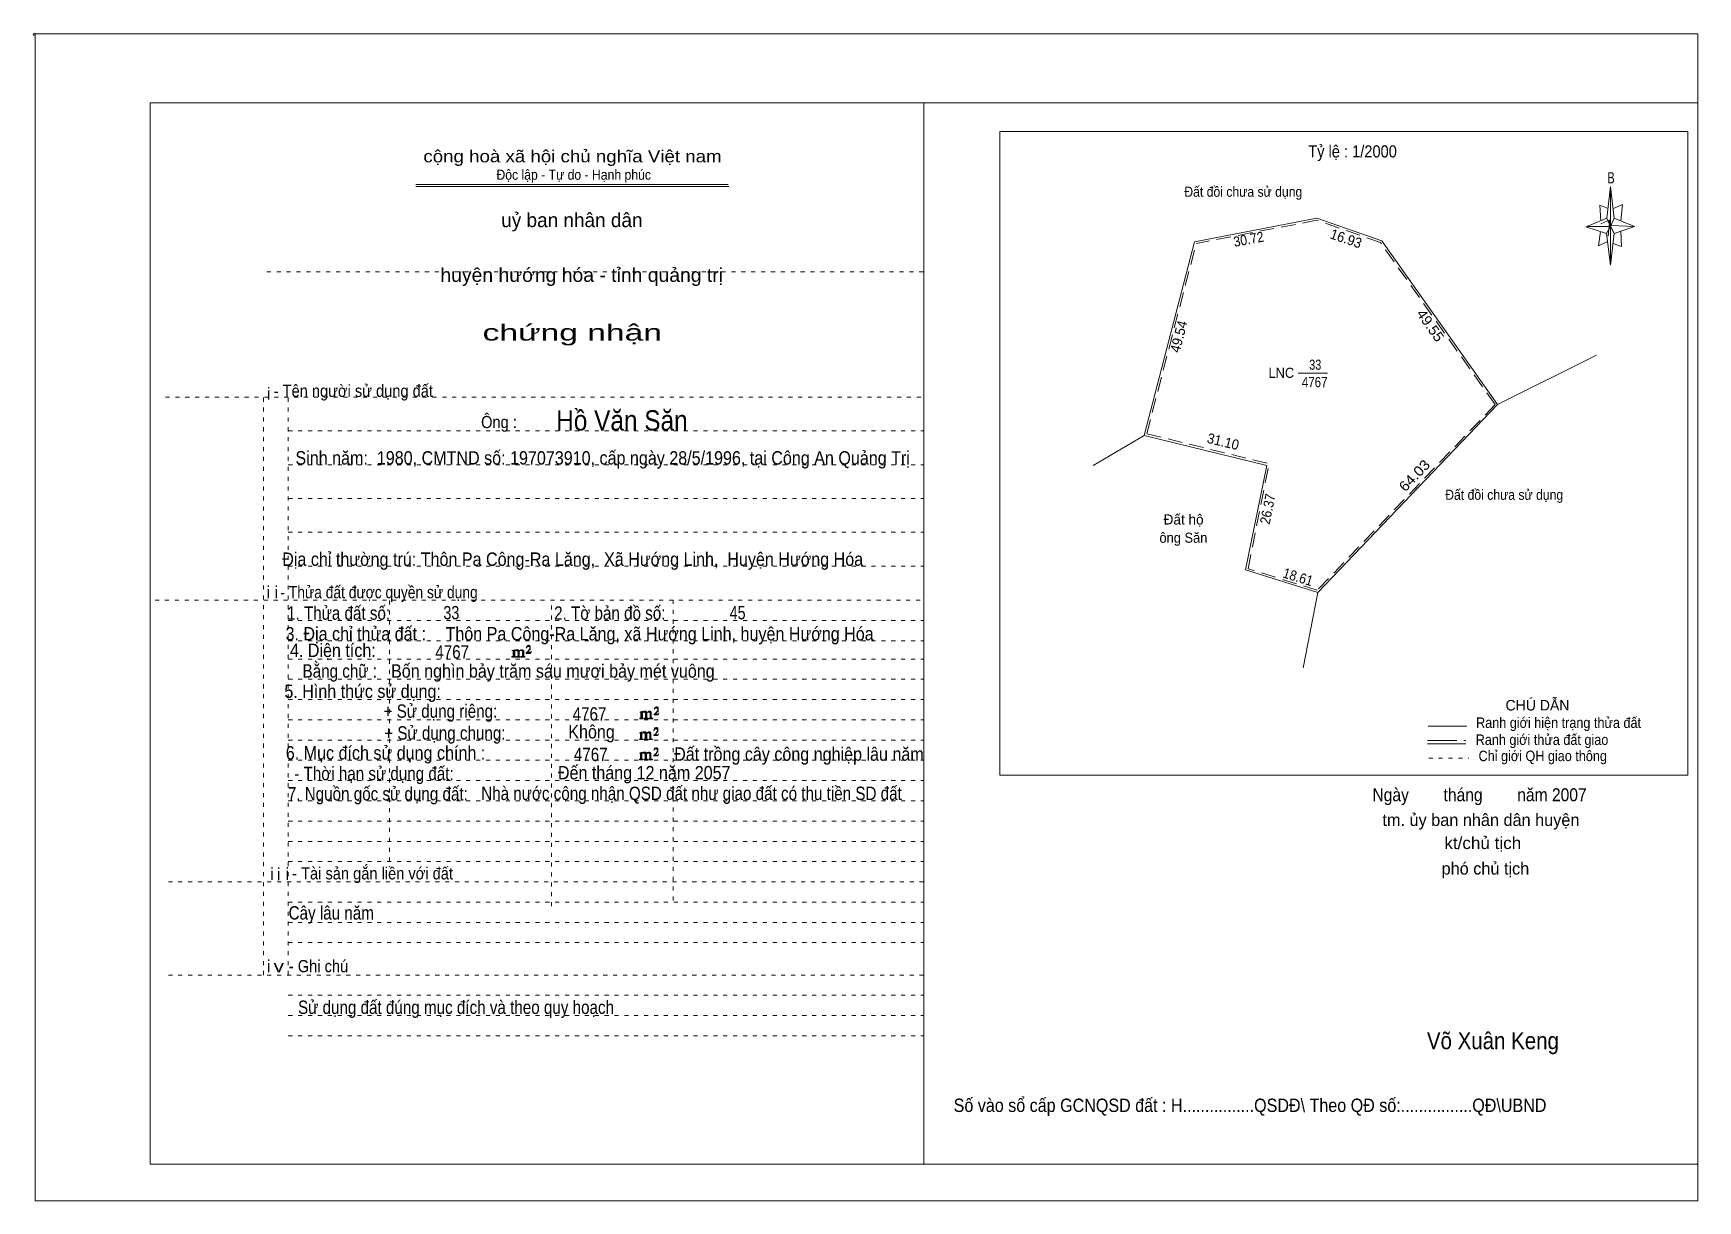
# Model space of a CAD drawing. Header units: centimetres. Extents: x -1.6 to 39.5, y -3.3 to 25.5.
import ezdxf
from ezdxf.enums import TextEntityAlignment as Align

# ---------------------------------------------------------------- set-up
doc = ezdxf.new("R2010")
doc.units = ezdxf.units.CM
doc.header["$LTSCALE"] = 0.12
for name, pattern in [('DOTTED', [1.5, 0.3, -1.2]), ('LONG_DASHED', [7.5, 6, -1.5]), ('MEDIUM_DASHED', [4.5, 3, -1.5])]:
    doc.linetypes.add(name, pattern=pattern)
for name, color, linetype, lineweight in [('1', 7, 'DOTTED', 13), ('10', 7, 'Continuous', 13), ('33', 7, 'LONG_DASHED', 13), ('4', 7, 'Continuous', 13), ('5', 7, 'Continuous', 13), ('50', 7, 'Continuous', 13)]:
    doc.layers.add(name, color=color, linetype=linetype, lineweight=lineweight)
doc.layers.add('30', color=7, linetype='Continuous')

msp = doc.modelspace()

# ---------------------------------------------------------------- hatches: boundary and pattern name
at = {"layer": '50'}
for points in [[(10.27, 10.13), (10.27, 10.12), (10.27, 10.11), (10.25, 10.11), (10.24, 10.11), (10.24, 10.1), (10.33, 10.1), (10.33, 10.11), (10.32, 10.11), (10.31, 10.11), (10.31, 10.12), (10.31, 10.13), (10.31, 10.24), (10.31, 10.25), (10.32, 10.26), (10.34, 10.26), (10.35, 10.26), (10.36, 10.26), (10.37, 10.25), (10.39, 10.22), (10.39, 10.13), (10.37, 10.12), (10.37, 10.11), (10.36, 10.11), (10.35, 10.11), (10.35, 10.1), (10.44, 10.1), (10.44, 10.11), (10.43, 10.11), (10.42, 10.11), (10.42, 10.12), (10.42, 10.13), (10.42, 10.24), (10.44, 10.26), (10.45, 10.26), (10.46, 10.26), (10.49, 10.26), (10.49, 10.25), (10.5, 10.24), (10.5, 10.22), (10.5, 10.13), (10.5, 10.12), (10.49, 10.11), (10.49, 10.11), (10.47, 10.11), (10.47, 10.1), (10.56, 10.1), (10.56, 10.11), (10.55, 10.11), (10.54, 10.11), (10.53, 10.12), (10.53, 10.13), (10.53, 10.2), (10.53, 10.25), (10.53, 10.26), (10.52, 10.27), (10.5, 10.28), (10.47, 10.28), (10.46, 10.28), (10.44, 10.27), (10.41, 10.25), (10.41, 10.26), (10.4, 10.28), (10.39, 10.28), (10.37, 10.28), (10.35, 10.28), (10.34, 10.28), (10.32, 10.26), (10.31, 10.26), (10.31, 10.25), (10.31, 10.25), (10.31, 10.26), (10.31, 10.28), (10.24, 10.26), (10.24, 10.26), (10.25, 10.26), (10.27, 10.25), (10.27, 10.24), (10.27, 10.23)], [(10.69, 10.19), (10.72, 10.24), (10.72, 10.24), (10.71, 10.22), (10.69, 10.22), (10.68, 10.22), (10.63, 10.22), (10.66, 10.26), (10.67, 10.27), (10.69, 10.28), (10.69, 10.3), (10.69, 10.32), (10.69, 10.34), (10.69, 10.35), (10.69, 10.37), (10.68, 10.38), (10.67, 10.38), (10.66, 10.39), (10.65, 10.39), (10.63, 10.38), (10.63, 10.38), (10.62, 10.37), (10.61, 10.35), (10.59, 10.33), (10.61, 10.33), (10.61, 10.35), (10.62, 10.35), (10.63, 10.36), (10.65, 10.36), (10.66, 10.36), (10.67, 10.35), (10.68, 10.35), (10.68, 10.32), (10.68, 10.3), (10.66, 10.28), (10.66, 10.26), (10.65, 10.25), (10.59, 10.2), (10.59, 10.19)], [(13.42, 8.61), (13.42, 8.6), (13.42, 8.59), (13.41, 8.59), (13.4, 8.59), (13.4, 8.57), (13.48, 8.57), (13.48, 8.59), (13.47, 8.59), (13.46, 8.59), (13.46, 8.6), (13.46, 8.61), (13.46, 8.72), (13.46, 8.73), (13.47, 8.74), (13.5, 8.74), (13.51, 8.74), (13.52, 8.74), (13.53, 8.73), (13.54, 8.69), (13.54, 8.61), (13.53, 8.6), (13.53, 8.59), (13.52, 8.59), (13.51, 8.59), (13.51, 8.57), (13.6, 8.57), (13.6, 8.59), (13.58, 8.59), (13.57, 8.59), (13.57, 8.6), (13.57, 8.61), (13.57, 8.72), (13.6, 8.74), (13.61, 8.74), (13.62, 8.74), (13.64, 8.74), (13.64, 8.73), (13.65, 8.72), (13.65, 8.69), (13.65, 8.61), (13.65, 8.6), (13.64, 8.59), (13.64, 8.59), (13.63, 8.59), (13.63, 8.57), (13.72, 8.57), (13.72, 8.59), (13.7, 8.59), (13.69, 8.59), (13.68, 8.6), (13.68, 8.61), (13.68, 8.68), (13.68, 8.73), (13.68, 8.74), (13.67, 8.75), (13.65, 8.76), (13.63, 8.76), (13.62, 8.76), (13.6, 8.75), (13.56, 8.73), (13.56, 8.74), (13.55, 8.76), (13.54, 8.76), (13.53, 8.76), (13.51, 8.76), (13.5, 8.76), (13.47, 8.74), (13.46, 8.74), (13.46, 8.73), (13.46, 8.73), (13.46, 8.74), (13.46, 8.76), (13.4, 8.74), (13.4, 8.74), (13.41, 8.74), (13.42, 8.73), (13.42, 8.72), (13.42, 8.71)], [(13.85, 8.67), (13.87, 8.72), (13.87, 8.72), (13.86, 8.69), (13.85, 8.69), (13.84, 8.69), (13.78, 8.69), (13.82, 8.74), (13.83, 8.75), (13.85, 8.76), (13.85, 8.78), (13.85, 8.79), (13.85, 8.82), (13.85, 8.83), (13.85, 8.85), (13.84, 8.86), (13.83, 8.86), (13.82, 8.87), (13.8, 8.87), (13.78, 8.86), (13.78, 8.86), (13.77, 8.85), (13.76, 8.83), (13.75, 8.81), (13.76, 8.81), (13.76, 8.83), (13.77, 8.83), (13.78, 8.84), (13.8, 8.84), (13.82, 8.84), (13.83, 8.83), (13.84, 8.83), (13.84, 8.79), (13.84, 8.78), (13.82, 8.76), (13.82, 8.74), (13.8, 8.73), (13.75, 8.68), (13.75, 8.67)], [(13.41, 8.09), (13.41, 8.08), (13.41, 8.07), (13.4, 8.07), (13.39, 8.07), (13.39, 8.06), (13.48, 8.06), (13.48, 8.07), (13.47, 8.07), (13.45, 8.07), (13.45, 8.08), (13.45, 8.09), (13.45, 8.2), (13.45, 8.21), (13.47, 8.23), (13.49, 8.23), (13.5, 8.23), (13.51, 8.23), (13.52, 8.21), (13.53, 8.18), (13.53, 8.09), (13.52, 8.08), (13.52, 8.07), (13.51, 8.07), (13.5, 8.07), (13.5, 8.06), (13.59, 8.06), (13.59, 8.07), (13.58, 8.07), (13.57, 8.07), (13.57, 8.08), (13.57, 8.09), (13.57, 8.2), (13.59, 8.23), (13.6, 8.23), (13.61, 8.23), (13.63, 8.23), (13.63, 8.21), (13.64, 8.2), (13.64, 8.18), (13.64, 8.09), (13.64, 8.08), (13.63, 8.07), (13.63, 8.07), (13.62, 8.07), (13.62, 8.06), (13.71, 8.06), (13.71, 8.07), (13.7, 8.07), (13.69, 8.07), (13.67, 8.08), (13.67, 8.09), (13.67, 8.17), (13.67, 8.21), (13.67, 8.23), (13.66, 8.24), (13.64, 8.25), (13.62, 8.25), (13.61, 8.25), (13.59, 8.24), (13.55, 8.21), (13.55, 8.23), (13.54, 8.25), (13.53, 8.25), (13.52, 8.25), (13.5, 8.25), (13.49, 8.25), (13.47, 8.23), (13.45, 8.23), (13.45, 8.21), (13.45, 8.21), (13.45, 8.23), (13.45, 8.25), (13.39, 8.23), (13.39, 8.23), (13.4, 8.23), (13.41, 8.21), (13.41, 8.2), (13.41, 8.19)], [(13.84, 8.16), (13.86, 8.2), (13.86, 8.2), (13.85, 8.18), (13.84, 8.18), (13.83, 8.18), (13.77, 8.18), (13.81, 8.23), (13.82, 8.24), (13.84, 8.25), (13.84, 8.27), (13.84, 8.28), (13.84, 8.3), (13.84, 8.31), (13.84, 8.34), (13.83, 8.35), (13.82, 8.35), (13.81, 8.36), (13.8, 8.36), (13.77, 8.35), (13.77, 8.35), (13.76, 8.34), (13.75, 8.31), (13.74, 8.29), (13.75, 8.29), (13.75, 8.31), (13.76, 8.31), (13.77, 8.33), (13.8, 8.33), (13.81, 8.33), (13.82, 8.31), (13.83, 8.31), (13.83, 8.28), (13.83, 8.27), (13.81, 8.25), (13.81, 8.23), (13.8, 8.21), (13.74, 8.17), (13.74, 8.16)], [(13.84, 7.66), (13.86, 7.71), (13.86, 7.71), (13.85, 7.68), (13.84, 7.68), (13.83, 7.68), (13.77, 7.68), (13.81, 7.73), (13.82, 7.74), (13.84, 7.75), (13.84, 7.77), (13.84, 7.78), (13.84, 7.81), (13.84, 7.82), (13.84, 7.84), (13.83, 7.85), (13.82, 7.85), (13.81, 7.86), (13.79, 7.86), (13.77, 7.85), (13.77, 7.85), (13.76, 7.84), (13.75, 7.82), (13.74, 7.8), (13.75, 7.8), (13.75, 7.82), (13.76, 7.82), (13.77, 7.83), (13.79, 7.83), (13.81, 7.83), (13.82, 7.82), (13.83, 7.82), (13.83, 7.78), (13.83, 7.77), (13.81, 7.75), (13.81, 7.73), (13.79, 7.72), (13.74, 7.67), (13.74, 7.66)], [(13.41, 7.6), (13.41, 7.59), (13.41, 7.58), (13.4, 7.58), (13.39, 7.58), (13.39, 7.56), (13.47, 7.56), (13.47, 7.58), (13.46, 7.58), (13.45, 7.58), (13.45, 7.59), (13.45, 7.6), (13.45, 7.71), (13.45, 7.72), (13.46, 7.73), (13.49, 7.73), (13.5, 7.73), (13.51, 7.73), (13.52, 7.72), (13.53, 7.68), (13.53, 7.6), (13.52, 7.59), (13.52, 7.58), (13.51, 7.58), (13.5, 7.58), (13.5, 7.56), (13.59, 7.56), (13.59, 7.58), (13.57, 7.58), (13.56, 7.58), (13.56, 7.59), (13.56, 7.6), (13.56, 7.71), (13.59, 7.73), (13.6, 7.73), (13.61, 7.73), (13.63, 7.73), (13.63, 7.72), (13.64, 7.71), (13.64, 7.68), (13.64, 7.6), (13.64, 7.59), (13.63, 7.58), (13.63, 7.58), (13.62, 7.58), (13.62, 7.56), (13.71, 7.56), (13.71, 7.58), (13.69, 7.58), (13.68, 7.58), (13.67, 7.59), (13.67, 7.6), (13.67, 7.67), (13.67, 7.72), (13.67, 7.73), (13.66, 7.74), (13.64, 7.75), (13.62, 7.75), (13.61, 7.75), (13.59, 7.74), (13.55, 7.72), (13.55, 7.73), (13.54, 7.75), (13.53, 7.75), (13.52, 7.75), (13.5, 7.75), (13.49, 7.75), (13.46, 7.73), (13.45, 7.73), (13.45, 7.72), (13.45, 7.72), (13.45, 7.73), (13.45, 7.75), (13.39, 7.73), (13.39, 7.73), (13.4, 7.73), (13.41, 7.72), (13.41, 7.71), (13.41, 7.7)]]:
    msp.add_hatch(color=256, dxfattribs=at).paths.add_polyline_path(points)

# ---------------------------------------------------------------- linework, layer by layer
at = {"layer": '1', "linetype": 'Continuous'}
for p, q in [((1.31, -2.42), (1.31, 23.78)), ((1.31, 23.78), (39.51, 23.78)), ((20.41, -2.42), (20.41, 23.78)), ((39.51, -2.42), (39.51, 23.78)), ((7.87, 21.76), (15.58, 21.76)), ((7.87, 21.71), (15.59, 21.71)), ((37.26, 20.55), (36.75, 20.72)), ((1.31, -2.42), (39.51, -2.42))]:
    msp.add_line(p, q, dxfattribs=at)
at = {"layer": '1'}
for p, q in [((4.19, 19.61), (20.41, 19.61)), ((1.69, 16.51), (20.41, 16.51)), ((4.11, 2.25), (4.11, 16.51)), ((4.72, 2.25), (4.72, 16.51)), ((4.72, 15.68), (20.41, 15.68)), ((4.72, 14.84), (20.41, 14.84)), ((4.72, 14.01), (20.41, 14.01)), ((4.72, 13.18), (20.41, 13.18)), ((4.72, 12.34), (20.41, 12.34)), ((1.43, 11.5), (20.41, 11.5)), ((7.22, 5.05), (7.22, 11.5)), ((11.22, 3.95), (11.22, 11.5)), ((14.22, 4.09), (14.22, 11.5)), ((4.72, 11), (20.41, 11)), ((4.72, 10.5), (20.41, 10.5)), ((4.72, 10.05), (20.41, 10.05)), ((4.72, 9.55), (20.41, 9.55)), ((4.72, 9.05), (20.41, 9.05)), ((4.72, 8.55), (20.41, 8.55)), ((4.72, 8.05), (20.41, 8.05)), ((4.72, 7.55), (20.41, 7.55)), ((4.72, 7.05), (20.41, 7.05)), ((4.72, 6.55), (20.41, 6.55)), ((4.72, 6.05), (20.41, 6.05)), ((4.72, 5.55), (20.41, 5.55)), ((4.72, 5.05), (20.41, 5.05)), ((1.76, 4.55), (20.41, 4.55)), ((4.72, 4.05), (20.41, 4.05)), ((4.72, 3.55), (20.41, 3.55)), ((4.72, 3.05), (20.41, 3.05)), ((1.76, 2.25), (20.41, 2.25)), ((4.72, 1.75), (20.41, 1.75)), ((4.72, 1.25), (20.41, 1.25)), ((4.72, 0.75), (20.41, 0.75))]:
    msp.add_line(p, q, dxfattribs=at)
at = {"layer": '1', "linetype": 'Continuous'}
msp.add_lwpolyline([(-1.53, -3.32), (39.51, -3.32), (39.51, 25.48), (-1.53, 25.48)], close=True, dxfattribs=at)
msp.add_lwpolyline([(37.27, 20.35), (37.06, 20.25), (37.11, 20.6)], dxfattribs=at)
at = {"layer": '10'}
for p, q in [((25.85, 15.57), (27.09, 20.35)), ((34.57, 16.33), (37.01, 17.55)), ((34.57, 16.33), (30.13, 11.69)), ((24.59, 14.83), (25.85, 15.57)), ((25.85, 15.57), (28.87, 14.83)), ((30.13, 11.69), (29.77, 9.83))]:
    msp.add_line(p, q, dxfattribs=at)
at = {"layer": '10', "linetype": 'MEDIUM_DASHED'}
for p, q in [((25.91, 15.61), (27.13, 20.31)), ((34.51, 16.33), (30.12, 11.75)), ((25.91, 15.61), (28.93, 14.87))]:
    msp.add_line(p, q, dxfattribs=at)
at = {"layer": '10'}
for points in [[(34.57, 16.33), (31.71, 20.37), (30.11, 20.93), (27.09, 20.35)], [(30.13, 11.69), (28.35, 12.25), (28.87, 14.83)]]:
    msp.add_lwpolyline(points, dxfattribs=at)
at = {"layer": '10', "linetype": 'MEDIUM_DASHED'}
for points in [[(34.51, 16.33), (31.68, 20.33), (30.11, 20.88), (27.13, 20.31)], [(30.12, 11.75), (28.41, 12.28), (28.93, 14.87)]]:
    msp.add_lwpolyline(points, dxfattribs=at)
at = {"layer": '33'}
msp.add_line((29.65, 17.11), (30.48, 17.11), dxfattribs=at)
at = {"layer": '4'}
for p, q in [((32.86, 8.39), (33.81, 8.39)), ((32.84, 7.96), (33.79, 7.96))]:
    msp.add_line(p, q, dxfattribs=at)
at = {"layer": '4', "linetype": 'LONG_DASHED'}
msp.add_line((32.84, 8.04), (33.79, 8.04), dxfattribs=at)
at = {"layer": '4', "linetype": 'DOTTED'}
msp.add_line((32.87, 7.6), (33.86, 7.6), dxfattribs=at)
at = {"layer": '4'}
msp.add_lwpolyline([(22.28, 23.07), (39.27, 23.07), (39.27, 7.18), (22.28, 7.18)], close=True, dxfattribs=at)
msp.add_circle((-1.55, 25.47), 0.025, dxfattribs=at)
at = {"layer": '5'}
for p, q in [((37.27, 20.93), (37.36, 21.71)), ((37.45, 20.55), (37.36, 19.77)), ((37.45, 20.93), (37.95, 20.73)), ((37.61, 20.61), (37.63, 20.23)), ((37.63, 20.23), (37.42, 20.31))]:
    msp.add_line(p, q, dxfattribs=at)
for points in [[(37.36, 21.71), (37.45, 20.93), (37.36, 20.73)], [(37.36, 20.73), (36.77, 20.73), (37.27, 20.93), (37.45, 20.55), (37.95, 20.73), (37.36, 20.75)], [(37.36, 20.73), (37.36, 19.77), (37.26, 20.55)]]:
    msp.add_lwpolyline(points, close=True, dxfattribs=at)
for points in [[(37.3, 21.17), (37.09, 21.25), (37.12, 20.87)], [(37.43, 21.17), (37.65, 21.27), (37.61, 20.87)], [(37.36, 20.73), (37.27, 20.93), (36.77, 20.73)], [(37.12, 20.79), (37.34, 20.89), (37.3, 20.49)], [(37.36, 20.73), (37.45, 20.55), (37.95, 20.73)]]:
    msp.add_lwpolyline(points, dxfattribs=at)
at = {"layer": '50'}
for points in [[(10.27, 10.13), (10.27, 10.12), (10.27, 10.11), (10.25, 10.11), (10.24, 10.11), (10.24, 10.1), (10.33, 10.1), (10.33, 10.11), (10.32, 10.11), (10.31, 10.11), (10.31, 10.12), (10.31, 10.13), (10.31, 10.24), (10.31, 10.25), (10.32, 10.26), (10.34, 10.26), (10.35, 10.26), (10.36, 10.26), (10.37, 10.25), (10.39, 10.22), (10.39, 10.13), (10.37, 10.12), (10.37, 10.11), (10.36, 10.11), (10.35, 10.11), (10.35, 10.1), (10.44, 10.1), (10.44, 10.11), (10.43, 10.11), (10.42, 10.11), (10.42, 10.12), (10.42, 10.13), (10.42, 10.24), (10.44, 10.26), (10.45, 10.26), (10.46, 10.26), (10.49, 10.26), (10.49, 10.25), (10.5, 10.24), (10.5, 10.22), (10.5, 10.13), (10.5, 10.12), (10.49, 10.11), (10.49, 10.11), (10.47, 10.11), (10.47, 10.1), (10.56, 10.1), (10.56, 10.11), (10.55, 10.11), (10.54, 10.11), (10.53, 10.12), (10.53, 10.13), (10.53, 10.2), (10.53, 10.25), (10.53, 10.26), (10.52, 10.27), (10.5, 10.28), (10.47, 10.28), (10.46, 10.28), (10.44, 10.27), (10.41, 10.25), (10.41, 10.26), (10.4, 10.28), (10.39, 10.28), (10.37, 10.28), (10.35, 10.28), (10.34, 10.28), (10.32, 10.26), (10.31, 10.26), (10.31, 10.25), (10.31, 10.25), (10.31, 10.26), (10.31, 10.28), (10.24, 10.26), (10.24, 10.26), (10.25, 10.26), (10.27, 10.25), (10.27, 10.24), (10.27, 10.23)], [(10.69, 10.19), (10.72, 10.24), (10.72, 10.24), (10.71, 10.22), (10.69, 10.22), (10.68, 10.22), (10.63, 10.22), (10.66, 10.26), (10.67, 10.27), (10.69, 10.28), (10.69, 10.3), (10.69, 10.32), (10.69, 10.34), (10.69, 10.35), (10.69, 10.37), (10.68, 10.38), (10.67, 10.38), (10.66, 10.39), (10.65, 10.39), (10.63, 10.38), (10.63, 10.38), (10.62, 10.37), (10.61, 10.35), (10.59, 10.33), (10.61, 10.33), (10.61, 10.35), (10.62, 10.35), (10.63, 10.36), (10.65, 10.36), (10.66, 10.36), (10.67, 10.35), (10.68, 10.35), (10.68, 10.32), (10.68, 10.3), (10.66, 10.28), (10.66, 10.26), (10.65, 10.25), (10.59, 10.2), (10.59, 10.19)], [(13.42, 8.61), (13.42, 8.6), (13.42, 8.59), (13.41, 8.59), (13.4, 8.59), (13.4, 8.57), (13.48, 8.57), (13.48, 8.59), (13.47, 8.59), (13.46, 8.59), (13.46, 8.6), (13.46, 8.61), (13.46, 8.72), (13.46, 8.73), (13.47, 8.74), (13.5, 8.74), (13.51, 8.74), (13.52, 8.74), (13.53, 8.73), (13.54, 8.69), (13.54, 8.61), (13.53, 8.6), (13.53, 8.59), (13.52, 8.59), (13.51, 8.59), (13.51, 8.57), (13.6, 8.57), (13.6, 8.59), (13.58, 8.59), (13.57, 8.59), (13.57, 8.6), (13.57, 8.61), (13.57, 8.72), (13.6, 8.74), (13.61, 8.74), (13.62, 8.74), (13.64, 8.74), (13.64, 8.73), (13.65, 8.72), (13.65, 8.69), (13.65, 8.61), (13.65, 8.6), (13.64, 8.59), (13.64, 8.59), (13.63, 8.59), (13.63, 8.57), (13.72, 8.57), (13.72, 8.59), (13.7, 8.59), (13.69, 8.59), (13.68, 8.6), (13.68, 8.61), (13.68, 8.68), (13.68, 8.73), (13.68, 8.74), (13.67, 8.75), (13.65, 8.76), (13.63, 8.76), (13.62, 8.76), (13.6, 8.75), (13.56, 8.73), (13.56, 8.74), (13.55, 8.76), (13.54, 8.76), (13.53, 8.76), (13.51, 8.76), (13.5, 8.76), (13.47, 8.74), (13.46, 8.74), (13.46, 8.73), (13.46, 8.73), (13.46, 8.74), (13.46, 8.76), (13.4, 8.74), (13.4, 8.74), (13.41, 8.74), (13.42, 8.73), (13.42, 8.72), (13.42, 8.71)], [(13.85, 8.67), (13.87, 8.72), (13.87, 8.72), (13.86, 8.69), (13.85, 8.69), (13.84, 8.69), (13.78, 8.69), (13.82, 8.74), (13.83, 8.75), (13.85, 8.76), (13.85, 8.78), (13.85, 8.79), (13.85, 8.82), (13.85, 8.83), (13.85, 8.85), (13.84, 8.86), (13.83, 8.86), (13.82, 8.87), (13.8, 8.87), (13.78, 8.86), (13.78, 8.86), (13.77, 8.85), (13.76, 8.83), (13.75, 8.81), (13.76, 8.81), (13.76, 8.83), (13.77, 8.83), (13.78, 8.84), (13.8, 8.84), (13.82, 8.84), (13.83, 8.83), (13.84, 8.83), (13.84, 8.79), (13.84, 8.78), (13.82, 8.76), (13.82, 8.74), (13.8, 8.73), (13.75, 8.68), (13.75, 8.67)], [(13.41, 8.09), (13.41, 8.08), (13.41, 8.07), (13.4, 8.07), (13.39, 8.07), (13.39, 8.06), (13.48, 8.06), (13.48, 8.07), (13.47, 8.07), (13.45, 8.07), (13.45, 8.08), (13.45, 8.09), (13.45, 8.2), (13.45, 8.21), (13.47, 8.23), (13.49, 8.23), (13.5, 8.23), (13.51, 8.23), (13.52, 8.21), (13.53, 8.18), (13.53, 8.09), (13.52, 8.08), (13.52, 8.07), (13.51, 8.07), (13.5, 8.07), (13.5, 8.06), (13.59, 8.06), (13.59, 8.07), (13.58, 8.07), (13.57, 8.07), (13.57, 8.08), (13.57, 8.09), (13.57, 8.2), (13.59, 8.23), (13.6, 8.23), (13.61, 8.23), (13.63, 8.23), (13.63, 8.21), (13.64, 8.2), (13.64, 8.18), (13.64, 8.09), (13.64, 8.08), (13.63, 8.07), (13.63, 8.07), (13.62, 8.07), (13.62, 8.06), (13.71, 8.06), (13.71, 8.07), (13.7, 8.07), (13.69, 8.07), (13.67, 8.08), (13.67, 8.09), (13.67, 8.17), (13.67, 8.21), (13.67, 8.23), (13.66, 8.24), (13.64, 8.25), (13.62, 8.25), (13.61, 8.25), (13.59, 8.24), (13.55, 8.21), (13.55, 8.23), (13.54, 8.25), (13.53, 8.25), (13.52, 8.25), (13.5, 8.25), (13.49, 8.25), (13.47, 8.23), (13.45, 8.23), (13.45, 8.21), (13.45, 8.21), (13.45, 8.23), (13.45, 8.25), (13.39, 8.23), (13.39, 8.23), (13.4, 8.23), (13.41, 8.21), (13.41, 8.2), (13.41, 8.19)], [(13.84, 8.16), (13.86, 8.2), (13.86, 8.2), (13.85, 8.18), (13.84, 8.18), (13.83, 8.18), (13.77, 8.18), (13.81, 8.23), (13.82, 8.24), (13.84, 8.25), (13.84, 8.27), (13.84, 8.28), (13.84, 8.3), (13.84, 8.31), (13.84, 8.34), (13.83, 8.35), (13.82, 8.35), (13.81, 8.36), (13.8, 8.36), (13.77, 8.35), (13.77, 8.35), (13.76, 8.34), (13.75, 8.31), (13.74, 8.29), (13.75, 8.29), (13.75, 8.31), (13.76, 8.31), (13.77, 8.33), (13.8, 8.33), (13.81, 8.33), (13.82, 8.31), (13.83, 8.31), (13.83, 8.28), (13.83, 8.27), (13.81, 8.25), (13.81, 8.23), (13.8, 8.21), (13.74, 8.17), (13.74, 8.16)], [(13.84, 7.66), (13.86, 7.71), (13.86, 7.71), (13.85, 7.68), (13.84, 7.68), (13.83, 7.68), (13.77, 7.68), (13.81, 7.73), (13.82, 7.74), (13.84, 7.75), (13.84, 7.77), (13.84, 7.78), (13.84, 7.81), (13.84, 7.82), (13.84, 7.84), (13.83, 7.85), (13.82, 7.85), (13.81, 7.86), (13.79, 7.86), (13.77, 7.85), (13.77, 7.85), (13.76, 7.84), (13.75, 7.82), (13.74, 7.8), (13.75, 7.8), (13.75, 7.82), (13.76, 7.82), (13.77, 7.83), (13.79, 7.83), (13.81, 7.83), (13.82, 7.82), (13.83, 7.82), (13.83, 7.78), (13.83, 7.77), (13.81, 7.75), (13.81, 7.73), (13.79, 7.72), (13.74, 7.67), (13.74, 7.66)], [(13.41, 7.6), (13.41, 7.59), (13.41, 7.58), (13.4, 7.58), (13.39, 7.58), (13.39, 7.56), (13.47, 7.56), (13.47, 7.58), (13.46, 7.58), (13.45, 7.58), (13.45, 7.59), (13.45, 7.6), (13.45, 7.71), (13.45, 7.72), (13.46, 7.73), (13.49, 7.73), (13.5, 7.73), (13.51, 7.73), (13.52, 7.72), (13.53, 7.68), (13.53, 7.6), (13.52, 7.59), (13.52, 7.58), (13.51, 7.58), (13.5, 7.58), (13.5, 7.56), (13.59, 7.56), (13.59, 7.58), (13.57, 7.58), (13.56, 7.58), (13.56, 7.59), (13.56, 7.6), (13.56, 7.71), (13.59, 7.73), (13.6, 7.73), (13.61, 7.73), (13.63, 7.73), (13.63, 7.72), (13.64, 7.71), (13.64, 7.68), (13.64, 7.6), (13.64, 7.59), (13.63, 7.58), (13.63, 7.58), (13.62, 7.58), (13.62, 7.56), (13.71, 7.56), (13.71, 7.58), (13.69, 7.58), (13.68, 7.58), (13.67, 7.59), (13.67, 7.6), (13.67, 7.67), (13.67, 7.72), (13.67, 7.73), (13.66, 7.74), (13.64, 7.75), (13.62, 7.75), (13.61, 7.75), (13.59, 7.74), (13.55, 7.72), (13.55, 7.73), (13.54, 7.75), (13.53, 7.75), (13.52, 7.75), (13.5, 7.75), (13.49, 7.75), (13.46, 7.73), (13.45, 7.73), (13.45, 7.72), (13.45, 7.72), (13.45, 7.73), (13.45, 7.75), (13.39, 7.73), (13.39, 7.73), (13.4, 7.73), (13.41, 7.72), (13.41, 7.71), (13.41, 7.7)]]:
    msp.add_lwpolyline(points, close=True, dxfattribs=at)

# ---------------------------------------------------------------- texts
at = {"layer": '1'}
for s, height, width, p in [('cộng hoà xã hội chủ nghĩa Việt nam', 0.3, 1.15, (11.735, 22.31)), ('Độc lập - Tự do - Hạnh phúc', 0.25, 0.9, (11.765, 21.88)), ('chứng nhận', 0.4, 1.55, (11.73, 17.91)), ('- Tên người sử dụng đất', 0.3, 0.9, (6.325, 16.52)), ('- Thửa đất được quyền sử dụng', 0.3, 0.85, (6.96, 11.55)), ('- Tài sản gắn liền với đất ', 0.3, 0.9, (6.85, 4.61)), ('v', 0.3, 1.3, (4.485, 2.32)), ('- Ghi chú', 0.3, 0.9, (5.465, 2.32))]:
    msp.add_text(s, height=height, dxfattribs=dict(at, width=width)).set_placement(p, align=Align.CENTER)
for s, height, p in [('uỷ ban nhân dân', 0.35, (11.72, 20.71)), ('i', 0.3, (4.235, 16.45)), ('i', 0.3, (4.225, 11.55)), ('i', 0.3, (4.425, 11.55)), ('i', 0.3, (4.315, 4.6)), ('i', 0.3, (4.485, 4.59)), ('i', 0.3, (4.695, 4.6)), ('i', 0.3, (4.235, 2.32))]:
    msp.add_text(s, height=height, dxfattribs=at).set_placement(p, align=Align.CENTER)
at = {"layer": '10'}
for s, height, width, p in [('Tỷ lệ : 1/2000', 0.3, 0.9, (30.99, 22.43)), ('Đất đồi chưa sử dụng ', 0.25, 0.9, (28.335, 21.46)), ('Hồ Văn Săn', 0.5, 0.9, (12.955, 15.69)), ('Đất đồi chưa sử dụng ', 0.25, 0.9, (34.775, 13.98)), ('ông Săn', 0.25, 0.95, (26.815, 12.92)), ('Võ Xuân Keng', 0.42, 0.9, (34.455, 0.42))]:
    msp.add_text(s, height=height, dxfattribs=dict(at, width=width)).set_placement(p, align=Align.CENTER)
msp.add_text('Đất hộ', height=0.25, dxfattribs=at).set_placement((26.82, 13.37), align=Align.CENTER)
at = {"layer": '30'}
for s, rotation, width, p in [('30.72', 10.523, 0.9, (28.447, 20.29)), ('16.93', 341.073, 0.95, (30.79, 20.31)), ('49.55', 305.172, 1.05, (32.809, 18.212)), ('49.54', 75.613, 0.95, (26.82, 17.979)), ('31.10', 346.442, 0.95, (27.766, 15.297)), ('64.03', 46.209, 1.1, (32.609, 14.493)), ('26.37', 78.494, 0.9, (29.017, 13.73)), ('18.61', 342.87, 0.9, (29.608, 11.957))]:
    msp.add_text(s, height=0.25, rotation=rotation, dxfattribs=dict(at, width=width)).set_placement(p, align=Align.CENTER)
at = {"layer": '33'}
for s, width, p in [('33', 0.8, (30.07, 17.19)), ('4767', 0.85, (30.055, 16.76))]:
    msp.add_text(s, height=0.25, dxfattribs=dict(at, width=width)).set_placement(p, align=Align.CENTER)
at = {"layer": '33', "width": 0.95}
msp.add_text('LNC', height=0.25, dxfattribs=at).set_placement((29.55, 16.99), align=Align.RIGHT)
at = {"layer": '4'}
msp.add_text('CHÚ DẪN', height=0.2591, dxfattribs=at).set_placement((35.555, 8.78), align=Align.CENTER)
at = {"layer": '4', "width": 0.9}
for s, p in [('Ranh giới hiện trạng thửa đất', (36.075, 8.35)), ('Ranh giới thửa đất giao ', (35.71, 7.93)), ('Chỉ giới QH giao thông', (35.685, 7.53))]:
    msp.add_text(s, height=0.2591, dxfattribs=at).set_placement(p, align=Align.CENTER)
at = {"layer": '5', "width": 0.75}
msp.add_text('B', height=0.276, dxfattribs=at).set_placement((37.37, 21.79), align=Align.CENTER)
at = {"layer": '50'}
for s, height, width, p in [('  huyện hướng hóa - tỉnh quảng trị', 0.34, 1.05, (11.83, 19.36)), ('Ông :', 0.3, 0.9, (9.92, 15.75)), ('Sinh năm:  1980, CMTND số: 197073910, cấp ngày 28/5/1996, tại Công An Quảng Trị', 0.33, 0.9, (12.48, 14.85)), ('Địa chỉ thường trú: Thôn Pa Công-Ra Lăng,  Xã Hướng Linh,  Huyện Hướng Hóa', 0.33, 0.9, (11.74, 12.35)), ('1. Thửa đất số:  ', 0.33, 0.85, (6.065, 11.02)), ('33', 0.33, 0.8, (8.745, 11.03)), ('2. Tờ bản đồ số:  ', 0.33, 0.85, (12.76, 11.02)), ('45', 0.33, 0.8, (15.81, 11.03)), ('3. Địa chỉ thửa đất : ', 0.33, 0.9, (6.44, 10.51)), ('Thôn Pa Công-Ra Lăng, xã Hướng Linh, huyện Hướng Hóa', 0.33, 0.9, (13.885, 10.51)), ('4. Diện tích: ', 0.33, 0.9, (5.875, 10.1)), ('4767', 0.33, 0.85, (8.765, 10.06)), ('Bằng chữ :', 0.33, 0.85, (5.99, 9.59)), ('Bốn nghìn bảy trăm sáu mươi bảy mét vuông', 0.33, 0.9, (11.25, 9.59)), ('5. Hình thức sử dụng:', 0.33, 0.9, (6.555, 9.09)), ('+ Sử dụng riêng:', 0.33, 0.85, (8.475, 8.6)), ('4767', 0.33, 0.85, (12.155, 8.53)), ('+ Sử dụng chung:', 0.33, 0.85, (8.585, 8.06)), ('Không', 0.33, 0.9, (12.205, 8.09)), ('6. Mục đích sử dụng chính :', 0.33, 0.9, (7.12, 7.57)), ('4767', 0.33, 0.85, (12.185, 7.53)), ('Đất trồng cây công nghiệp lâu năm', 0.33, 0.9, (17.325, 7.54)), ('- Thời hạn sử dụng đất:', 0.33, 0.85, (6.835, 7.06)), ('Đến tháng 12 năm 2057', 0.33, 0.9, (13.505, 7.08)), ('7. Nguồn gốc sử dụng đất:', 0.33, 0.85, (6.93, 6.56)), ('Nhà nước công nhận QSD đất như giao đất có thu tiền SD đất ', 0.33, 0.85, (14.725, 6.57)), ('Ngày        tháng        năm 2007', 0.32, 0.9, (34.125, 6.54)), ('kt/chủ tịch', 0.3, 1.05, (34.205, 5.36)), ('Cây lâu năm', 0.33, 0.85, (5.78, 3.62)), ('Sử dụng đất đúng mục đích và theo quy hoạch', 0.33, 0.85, (8.86, 1.29)), ('Số vào sổ cấp GCNQSD đất : H................QSDĐ\\ Theo QĐ số:................QĐ\\UBND', 0.33, 0.9, (28.46, -1.13))]:
    msp.add_text(s, height=height, dxfattribs=dict(at, width=width)).set_placement(p, align=Align.CENTER)
for s, p in [('tm. ủy ban nhân dân huyện ', (34.215, 5.93)), ('phó chủ tịch', (34.27, 4.73))]:
    msp.add_text(s, height=0.3, dxfattribs=at).set_placement(p, align=Align.CENTER)

doc.saveas('drawing.dxf')
